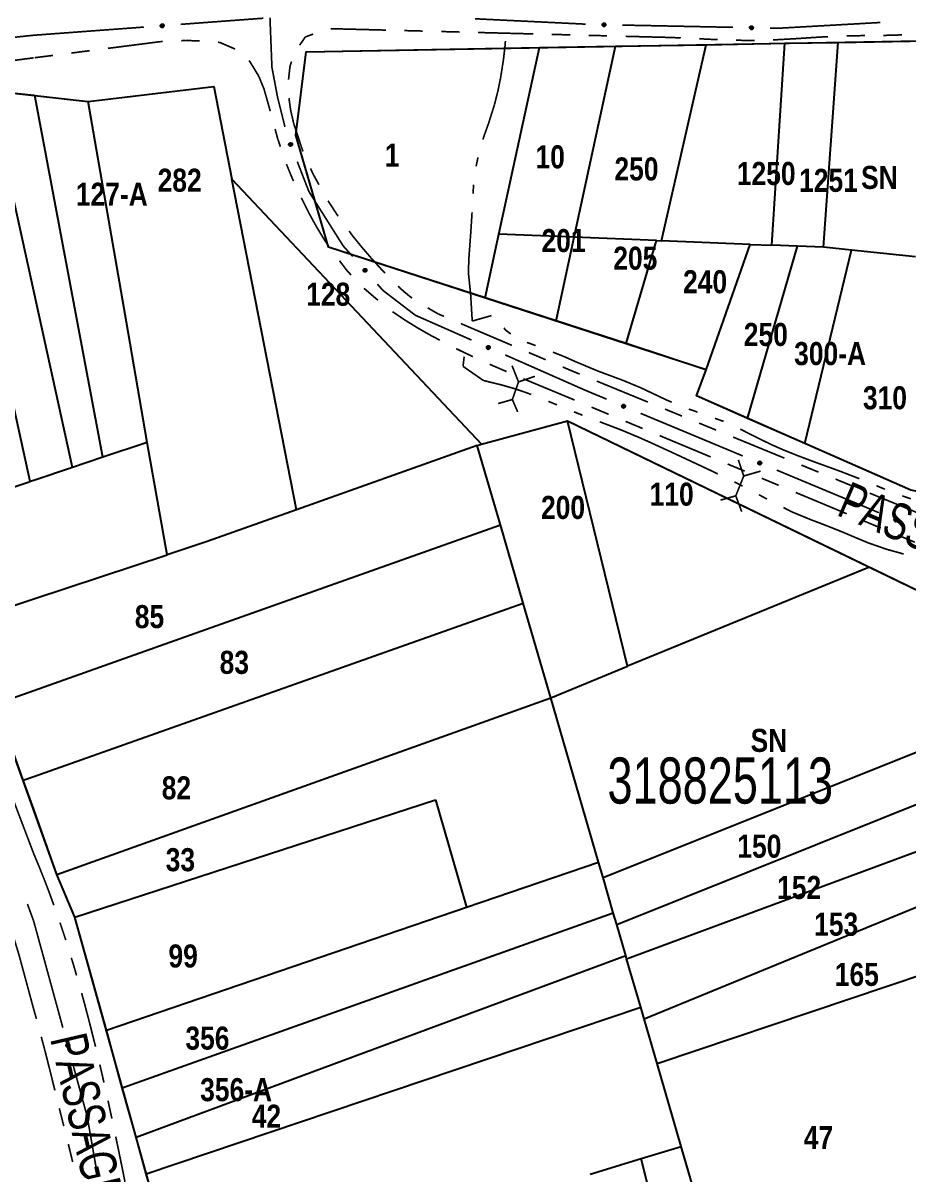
# Model space of a CAD drawing. Extents: x 203591 to 208218, y 4854879 to 4857795.
# Drawn here: x 204635.9 to 204731.9, y 4855631.2 to 4855756 of the extents above; entities that cross this region are included whole.
import ezdxf
from ezdxf.enums import TextEntityAlignment as Align

# ---------------------------------------------------------------- set-up
doc = ezdxf.new("R2010")
doc.units = 0
doc.header["$LTSCALE"] = 1.5
doc.header["$MEASUREMENT"] = 0
doc.linetypes.add('PHANTOMX2', pattern=[5, 2.5, -0.5, 0.5, -0.5, 0.5, -0.5])
doc.linetypes.add('TRACO_25', pattern=[8, 3, -1, 1, -1, 1, -1])
for name, color, linetype in [('CD-MALHA-LOTES', 40, 'CONTINUOUS'), ('CD_TXT_QUADRA', 7, 'CONTINUOUS'), ('HD-VALAS-DRENOS', 170, 'CONTINUOUS'), ('RU-QUADRAS', 210, 'CONTINUOUS'), ('SV-EIXO-RUA-N-PAV', 6, 'CONTINUOUS'), ('SV-ESTIVAS', 7, 'CONTINUOUS'), ('SV-RUA-NAO-PAV-S-GUIA-C-GUIA', 7, 'PHANTOMX2'), ('SV-TXT-RUA-N-PAV-S-GUIA-C-GUIA', 7, 'CONTINUOUS'), ('Th_NmrPorta', 7, 'CONTINUOUS')]:
    doc.layers.add(name, color=color, linetype=linetype)
doc.styles.add('ARIAL', font='ARIAL.TTF')
doc.styles.get("Standard").update_dxf_attribs({"font": 'swisscbo.ttf'})

msp = doc.modelspace()

# ---------------------------------------------------------------- linework, layer by layer
at = {"layer": 'CD-MALHA-LOTES', "linetype": 'Continuous', "flags": 128}
for points in [[(204666.65, 4855752.85), (204691.98, 4855753.29)], [(204687.58, 4855733.06), (204691.98, 4855753.29)], [(204691.98, 4855753.29), (204700.23, 4855753.44)], [(204695.75, 4855732.73), (204700.23, 4855753.44)], [(204700.23, 4855753.44), (204710.06, 4855753.61)], [(204705.22, 4855732.35), (204710.06, 4855753.61)], [(204710.06, 4855753.61), (204718.6, 4855753.76)], [(204717.17, 4855731.86), (204718.6, 4855753.76)], [(204718.6, 4855753.76), (204724.36, 4855753.86)], [(204722.79, 4855731.64), (204724.36, 4855753.86)], [(204724.36, 4855753.86), (204732.19, 4855754)], [(204665.56, 4855743.8), (204666.65, 4855752.85)], [(204632.33, 4855748.65), (204637.11, 4855748.12)], [(204637.11, 4855726.87), (204632.33, 4855748.65)], [(204643.03, 4855747.46), (204656.64, 4855749.08)], [(204656.64, 4855749.08), (204658.61, 4855739.04)], [(204636.73, 4855706.24), (204627.55, 4855748.05)], [(204637.11, 4855748.12), (204637.24, 4855748.1)], [(204644.62, 4855708.88), (204637.24, 4855748.1)], [(204637.24, 4855748.1), (204643.03, 4855747.46)], [(204649.41, 4855710.48), (204647.16, 4855723.51), (204643.03, 4855747.46)], [(204669.07, 4855731.64), (204665.56, 4855743.8)], [(204665.62, 4855703.18), (204658.61, 4855739.04)], [(204658.61, 4855739.04), (204685.7, 4855710.3)], [(204686.08, 4855726.16), (204687.58, 4855733.06)], [(204695.75, 4855732.73), (204687.58, 4855733.06)], [(204693.78, 4855723.65), (204695.75, 4855732.73)], [(204704.67, 4855732.37), (204695.75, 4855732.73)], [(204701.36, 4855721.19), (204704.67, 4855732.37)], [(204704.67, 4855732.37), (204705.22, 4855732.35)], [(204714.83, 4855731.96), (204705.22, 4855732.35)], [(204686.08, 4855726.16), (204669.07, 4855731.64)], [(204710.05, 4855718.36), (204714.83, 4855731.96)], [(204714.54, 4855713.08), (204719.95, 4855731.75)], [(204714.83, 4855731.96), (204717.17, 4855731.86)], [(204719.95, 4855731.75), (204717.17, 4855731.86)], [(204722.79, 4855731.64), (204719.95, 4855731.75)], [(204720.77, 4855710.35), (204725.82, 4855731.32)], [(204725.82, 4855731.32), (204722.79, 4855731.64)], [(204732.76, 4855730.6), (204725.82, 4855731.32)], [(204641.31, 4855707.77), (204637.11, 4855726.87)], [(204693.78, 4855723.65), (204686.08, 4855726.16)], [(204701.36, 4855721.19), (204693.78, 4855723.65)], [(204709.92, 4855718.4), (204701.36, 4855721.19)], [(204709, 4855715.52), (204710.05, 4855718.36)], [(204710.05, 4855718.36), (204709.92, 4855718.4)], [(204714.54, 4855713.08), (204709, 4855715.52)], [(204685.7, 4855710.3), (204695, 4855712.84)], [(204695, 4855712.84), (204727.76, 4855696.97)], [(204701.51, 4855686.21), (204695, 4855712.84)], [(204720.77, 4855710.35), (204714.54, 4855713.08)], [(204649.41, 4855710.48), (204644.62, 4855708.88)], [(204651.57, 4855698.29), (204649.41, 4855710.48)], [(204685.22, 4855710.14), (204665.62, 4855703.18)], [(204685.22, 4855710.14), (204685.7, 4855710.3)], [(204687.73, 4855701.53), (204685.22, 4855710.14)], [(204732.27, 4855705.31), (204720.77, 4855710.35)], [(204644.62, 4855708.88), (204641.31, 4855707.77)], [(204641.31, 4855707.77), (204637.11, 4855706.37)], [(204632.04, 4855704.68), (204636.73, 4855706.24)], [(204637.11, 4855706.37), (204636.73, 4855706.24)], [(204665.62, 4855703.18), (204655.92, 4855699.73), (204651.57, 4855698.29)], [(204637.11, 4855683.57), (204651.89, 4855688.81), (204687.73, 4855701.53)], [(204690.2, 4855693.05), (204687.73, 4855701.53)], [(204637.11, 4855693.51), (204651.57, 4855698.29)], [(204727.76, 4855696.97), (204701.51, 4855686.21)], [(204727.76, 4855696.97), (204738.62, 4855691.71)], [(204629.73, 4855691.07), (204637.11, 4855693.51)], [(204637.11, 4855674.25), (204690.2, 4855693.05)], [(204693.19, 4855682.8), (204690.2, 4855693.05)], [(204693.19, 4855682.8), (204701.51, 4855686.21)], [(204633.01, 4855682.12), (204637.11, 4855683.57)], [(204635.98, 4855673.85), (204633.01, 4855682.12)], [(204639.63, 4855663.65), (204693.19, 4855682.8)], [(204698.38, 4855664.97), (204693.19, 4855682.8)], [(204698.87, 4855663.29), (204742.61, 4855680.79)], [(204700.35, 4855658.2), (204743.47, 4855675.47)], [(204635.98, 4855673.85), (204637.11, 4855674.25)], [(204637.11, 4855670.67), (204635.98, 4855673.85)], [(204641.58, 4855658.99), (204680.69, 4855671.72)], [(204680.69, 4855671.72), (204684.04, 4855660.08)], [(204639.63, 4855663.65), (204637.11, 4855670.67)], [(204701.43, 4855654.5), (204744.3, 4855670.34)], [(204684.04, 4855660.08), (204698.38, 4855664.97)], [(204698.87, 4855663.29), (204698.38, 4855664.97)], [(204703.34, 4855647.97), (204745.15, 4855665.15)], [(204641.58, 4855658.99), (204639.63, 4855663.65)], [(204699.98, 4855659.47), (204698.87, 4855663.29)], [(204644.99, 4855646.74), (204684.04, 4855660.08)], [(204644.99, 4855646.74), (204641.58, 4855658.99)], [(204646.72, 4855640.51), (204699.98, 4855659.47)], [(204700.35, 4855658.2), (204699.98, 4855659.47)], [(204701.33, 4855654.85), (204700.35, 4855658.2)], [(204704.74, 4855643.15), (204746.45, 4855657.17)], [(204648.21, 4855635.16), (204701.33, 4855654.85)], [(204701.43, 4855654.5), (204701.33, 4855654.85)], [(204702.96, 4855649.25), (204701.43, 4855654.5)], [(204649.32, 4855631.17), (204702.96, 4855649.25)], [(204703.34, 4855647.97), (204702.96, 4855649.25)], [(204704.74, 4855643.15), (204703.34, 4855647.97)], [(204646.72, 4855640.51), (204644.99, 4855646.74)], [(204707.36, 4855634.15), (204704.74, 4855643.15)], [(204648.21, 4855635.16), (204646.72, 4855640.51)], [(204649.32, 4855631.17), (204648.21, 4855635.16)], [(204703, 4855632.83), (204707.36, 4855634.15)], [(204711.23, 4855620.87), (204707.36, 4855634.15)], [(204697.48, 4855631.15), (204703, 4855632.83)], [(204708.08, 4855612.51), (204703, 4855632.83)], [(204650.71, 4855626.2), (204649.32, 4855631.17)]]:
    msp.add_lwpolyline(points, dxfattribs=at)
at = {"layer": 'HD-VALAS-DRENOS', "const_width": 0.18, "flags": 128}
for points in [[(204688.181116, 4855753.009552), (204688.237385, 4855753.515155)], [(204688.237385, 4855753.515155), (204688.28, 4855754)], [(204687.758561, 4855750.022524), (204688.070144, 4855752.015737)], [(204688.070144, 4855752.015737), (204688.071425, 4855752.023932)], [(204688.071425, 4855752.023932), (204688.181116, 4855753.009552)], [(204687.560179, 4855749.060178), (204687.758561, 4855750.022524)], [(204687.337368, 4855748.08557), (204687.455653, 4855748.553127)], [(204687.455653, 4855748.553127), (204687.560179, 4855749.060178)], [(204686.793764, 4855746.161685), (204687.087518, 4855747.097968)], [(204687.087518, 4855747.097968), (204687.337368, 4855748.08557)], [(204686.476005, 4855745.148891), (204686.793764, 4855746.161685)], [(204686.160792, 4855744.264879), (204686.476005, 4855745.148891)], [(204685.832749, 4855743.320264), (204685.97016, 4855743.730253)], [(204685.97016, 4855743.730253), (204686.160792, 4855744.264879)], [(204685.100128, 4855740.416073), (204685.303607, 4855741.395153)], [(204684.801925, 4855738.04997), (204684.832507, 4855738.438027)], [(204684.772477, 4855737.43994), (204684.801925, 4855738.04997)], [(204684.5247, 4855733.298066), (204684.662756, 4855735.443015)], [(204684.462664, 4855732.449718), (204684.5247, 4855733.298066)], [(204684.310728, 4855730.371991), (204684.462664, 4855732.449718)], [(204684.265078, 4855728.843405), (204684.283363, 4855729.455674)], [(204684.283363, 4855729.455674), (204684.310728, 4855730.371991)], [(204684.305589, 4855728.458071), (204684.265078, 4855728.843405)], [(204684.501726, 4855726.592479), (204684.305589, 4855728.458071)], [(204684.509207, 4855726.468579), (204684.501726, 4855726.592479)], [(204684.68, 4855723.64), (204684.509207, 4855726.468579)], [(204684.839919, 4855723.685513), (204684.68, 4855723.64)], [(204686.763532, 4855724.232974), (204684.839919, 4855723.685513)], [(204688.309825, 4855722.659739), (204688.111854, 4855722.894063)], [(204688.863066, 4855722.241998), (204688.309825, 4855722.659739)], [(204691.555157, 4855720.982196), (204690.615533, 4855721.324405)], [(204683.68, 4855718.73), (204683.789109, 4855719.619661)], [(204683.789109, 4855719.619661), (204683.81, 4855719.79)], [(204694.59211, 4855719.813755), (204693.424378, 4855720.271247)], [(204695.273657, 4855719.510798), (204694.59211, 4855719.813755)], [(204695.971916, 4855719.200413), (204695.273657, 4855719.510798)], [(204683.76518, 4855718.670903), (204683.68, 4855718.73)], [(204685.891498, 4855717.19567), (204683.76518, 4855718.670903)], [(204696.189482, 4855719.109326), (204695.971916, 4855719.200413)], [(204698.263032, 4855718.241204), (204696.189482, 4855719.109326)], [(204698.96758, 4855717.978141), (204698.263032, 4855718.241204)], [(204686.291799, 4855717.098021), (204685.891498, 4855717.19567)], [(204687.816837, 4855716.726006), (204686.291799, 4855717.098021)], [(204701.073406, 4855717.19187), (204698.96758, 4855717.978141)], [(204701.767798, 4855716.90276), (204701.073406, 4855717.19187)], [(204688.230576, 4855716.607981), (204687.816837, 4855716.726006)], [(204689.260183, 4855716.314272), (204688.230576, 4855716.607981)], [(204690.139747, 4855716.01427), (204689.260183, 4855716.314272)], [(204690.68, 4855715.83), (204690.139747, 4855716.01427)], [(204691.079213, 4855715.672425), (204690.68, 4855715.83)], [(204703.004118, 4855716.388016), (204701.767798, 4855716.90276)], [(204703.601465, 4855716.10546), (204703.004118, 4855716.388016)], [(204704.360222, 4855715.746554), (204703.601465, 4855716.10546)], [(204704.505195, 4855715.677359), (204704.360222, 4855715.746554)], [(204705.715283, 4855715.099789), (204704.505195, 4855715.677359)], [(204693.861701, 4855714.551296), (204692.939116, 4855714.93709)], [(204706.322748, 4855714.843948), (204705.715283, 4855715.099789)], [(204696.64318, 4855713.427398), (204695.715224, 4855713.800088)], [(204709.095165, 4855713.777756), (204708.177795, 4855714.098444)], [(204709.121719, 4855713.768283), (204709.095165, 4855713.777756)], [(204700.92, 4855711.8), (204698.513701, 4855712.719537)], [(204711.92, 4855712.77), (204711.005438, 4855713.096269)], [(204711.946301, 4855712.757825), (204711.92, 4855712.77)], [(204701.310798, 4855711.635544), (204700.92, 4855711.8)], [(204702.855386, 4855710.985549), (204701.310798, 4855711.635544)], [(204703.151499, 4855710.85351), (204702.855386, 4855710.985549)], [(204704.225646, 4855710.374539), (204703.151499, 4855710.85351)], [(204713.898903, 4855711.853938), (204713.761269, 4855711.917651)], [(204714.654532, 4855711.468327), (204713.898903, 4855711.853938)], [(204715.236564, 4855711.171306), (204714.654532, 4855711.468327)], [(204715.547645, 4855711.018554), (204715.236564, 4855711.171306)], [(204717.129599, 4855710.241757), (204715.547645, 4855711.018554)], [(204704.974502, 4855710.030984), (204704.225646, 4855710.374539)], [(204706.08222, 4855709.522792), (204704.974502, 4855710.030984)], [(204706.790952, 4855709.19403), (204706.08222, 4855709.522792)], [(204717.34725, 4855710.146416), (204717.129599, 4855710.241757)], [(204718.503778, 4855709.639803), (204717.34725, 4855710.146416)], [(204719.187892, 4855709.36464), (204718.503778, 4855709.639803)], [(204707.443067, 4855708.891531), (204706.790952, 4855709.19403)], [(204707.697701, 4855708.772362), (204707.443067, 4855708.891531)], [(204710.16, 4855707.62), (204707.697701, 4855708.772362)], [(204719.895876, 4855709.079877), (204719.187892, 4855709.36464)], [(204720.117747, 4855708.99686), (204719.895876, 4855709.079877)], [(204721.848973, 4855708.34909), (204720.117747, 4855708.99686)], [(204721.991425, 4855708.297355), (204721.848973, 4855708.34909)], [(204724.668991, 4855707.324933), (204721.991425, 4855708.297355)], [(204710.414161, 4855707.499248), (204710.16, 4855707.62)], [(204711.317403, 4855707.070116), (204710.414161, 4855707.499248)], [(204724.810111, 4855707.270312), (204724.668991, 4855707.324933)], [(204726.628022, 4855706.566674), (204724.810111, 4855707.270312)], [(204713.606788, 4855705.958973), (204713.118012, 4855706.19971)], [(204714.010287, 4855705.748366), (204713.606788, 4855705.958973)], [(204726.674863, 4855706.547364), (204726.628022, 4855706.566674)], [(204729.402401, 4855705.423678), (204728.523994, 4855705.785318)], [(204716.6566, 4855704.335506), (204715.779268, 4855704.81539)], [(204729.449177, 4855705.40584), (204729.402401, 4855705.423678)], [(204731.364983, 4855704.675221), (204731.317897, 4855704.693178)], [(204732.263243, 4855704.367195), (204731.364983, 4855704.675221)], [(204719.38, 4855702.94), (204718.436237, 4855703.422928)], [(204720.248775, 4855702.581451), (204719.38, 4855702.94)], [(204721.455016, 4855702.083626), (204720.248775, 4855702.581451)], [(204722.105301, 4855701.838168), (204721.455016, 4855702.083626)], [(204722.859591, 4855701.553451), (204722.105301, 4855701.838168)], [(204723.039747, 4855701.482119), (204722.859591, 4855701.553451)], [(204724.89538, 4855700.747385), (204723.039747, 4855701.482119)], [(204724.899244, 4855700.745733), (204724.89538, 4855700.747385)], [(204726.276405, 4855700.156859), (204724.899244, 4855700.745733)], [(204726.740289, 4855699.964411), (204726.276405, 4855700.156859)], [(204727.66201, 4855699.582021), (204726.740289, 4855699.964411)], [(204727.663999, 4855699.581328), (204727.66201, 4855699.582021)], [(204729.619567, 4855698.898984), (204727.663999, 4855699.581328)], [(204730.514816, 4855698.651575), (204729.619567, 4855698.898984)], [(204731.068003, 4855698.498697), (204730.514816, 4855698.651575)], [(204731.476225, 4855698.376643), (204731.068003, 4855698.498697)]]:
    msp.add_lwpolyline(points, dxfattribs=at)
at = {"layer": 'RU-QUADRAS', "color": 6, "linetype": 'Continuous'}
for points in [[(205003.53, 4855702.96), (204927.62, 4855701.12), (204927.89, 4855699.12), (204871.88, 4855695.7), (204872.17, 4855692.29), (204794.88, 4855689.44), (204782.43, 4855690.3), (204783.2, 4855695.12), (204732.27, 4855705.31), (204709, 4855715.52), (204710.05, 4855718.36), (204669.07, 4855731.64), (204665.56, 4855743.8), (204666.65, 4855752.85), (204739.24, 4855754.13), (204797.38, 4855772.49), (204815.41, 4855773.93), (204815.6, 4855775.48), (204854.95, 4855775.33), (204855.09, 4855779.03), (204873.02, 4855780.6), (204872.91, 4855781.96), (205036.91, 4855798.77)], [(204783.67, 4855592.64), (204658.31, 4855566.77), (204654.43, 4855595), (204708.69, 4855609.71), (204709.36, 4855612.64), (204653.41, 4855598.39), (204650.71, 4855626.2), (204641.58, 4855658.99), (204639.63, 4855663.65), (204629.73, 4855691.07), (204626.11, 4855702.7), (204619.88, 4855716.78), (204614.55, 4855726.08), (204609.49, 4855745.78), (204632.33, 4855748.65), (204643.03, 4855747.46), (204656.64, 4855749.08), (204658.61, 4855739.04), (204685.7, 4855710.3), (204695, 4855712.84), (204738.62, 4855691.71)]]:
    msp.add_lwpolyline(points, dxfattribs=at)
at = {"layer": 'SV-EIXO-RUA-N-PAV', "flags": 128}
for points in [[(204650.900329, 4855755.76337), (204650.931735, 4855755.800863), (204650.966394, 4855755.826663), (204651.001495, 4855755.839862), (204651.035553, 4855755.843438), (204651.070809, 4855755.843172), (204651.106296, 4855755.835061), (204651.143687, 4855755.817335), (204651.181518, 4855755.786094), (204651.205615, 4855755.748853), (204651.220397, 4855755.715132), (204651.22617, 4855755.679832), (204651.225338, 4855755.645587), (204651.215694, 4855755.609005), (204651.19736, 4855755.571288), (204651.165025, 4855755.534007), (204651.130873, 4855755.508946), (204651.096587, 4855755.497071), (204651.061062, 4855755.491491), (204651.025072, 4855755.492194), (204650.990284, 4855755.500357), (204650.952341, 4855755.518884), (204650.915968, 4855755.551286), (204650.890584, 4855755.585063), (204650.87823, 4855755.619174), (204650.873525, 4855755.654272), (204650.873362, 4855755.689637), (204650.88003, 4855755.725648), (204650.900329, 4855755.76337)], [(204698.834142, 4855755.886666), (204698.868937, 4855755.921036), (204698.90587, 4855755.943461), (204698.942058, 4855755.953298), (204698.976302, 4855755.953653), (204699.011376, 4855755.95007), (204699.045942, 4855755.938656), (204699.081499, 4855755.91749), (204699.116223, 4855755.882828), (204699.136708, 4855755.843484), (204699.148251, 4855755.808522), (204699.150677, 4855755.772836), (204699.146625, 4855755.738821), (204699.133581, 4855755.703308), (204699.11178, 4855755.667484), (204699.07608, 4855755.633411), (204699.039722, 4855755.611675), (204699.00447, 4855755.603079), (204698.968578, 4855755.600867), (204698.932813, 4855755.604954), (204698.898948, 4855755.616354), (204698.862917, 4855755.63837), (204698.829755, 4855755.674051), (204698.807661, 4855755.710067), (204698.798573, 4855755.745189), (204698.797191, 4855755.780574), (204698.800357, 4855755.815797), (204698.810384, 4855755.851021), (204698.834142, 4855755.886666)], [(204714.830844, 4855755.561815), (204714.865639, 4855755.596186), (204714.902572, 4855755.618611), (204714.938759, 4855755.628448), (204714.973004, 4855755.628803), (204715.008078, 4855755.62522), (204715.042644, 4855755.613806), (204715.078201, 4855755.59264), (204715.112925, 4855755.557978), (204715.13341, 4855755.518633), (204715.144953, 4855755.483672), (204715.147378, 4855755.447985), (204715.143327, 4855755.413971), (204715.130283, 4855755.378458), (204715.108481, 4855755.342633), (204715.072782, 4855755.308561), (204715.036424, 4855755.286825), (204715.001172, 4855755.278229), (204714.965279, 4855755.276017), (204714.929515, 4855755.280104), (204714.89565, 4855755.291504), (204714.859619, 4855755.31352), (204714.826457, 4855755.349201), (204714.804363, 4855755.385217), (204714.795275, 4855755.420338), (204714.793893, 4855755.455724), (204714.797059, 4855755.490947), (204714.807086, 4855755.52617), (204714.830844, 4855755.561815)], [(204665.024953, 4855742.962922), (204665.07001, 4855742.943896), (204665.104843, 4855742.918332), (204665.127759, 4855742.888647), (204665.141169, 4855742.857136), (204665.151257, 4855742.823353), (204665.153914, 4855742.787049), (204665.147937, 4855742.746102), (204665.129169, 4855742.700771), (204665.100635, 4855742.666809), (204665.072735, 4855742.642785), (204665.040682, 4855742.62691), (204665.007699, 4855742.61766), (204664.969897, 4855742.616147), (204664.928461, 4855742.622609), (204664.883335, 4855742.642584), (204664.849357, 4855742.667881), (204664.827946, 4855742.697175), (204664.81219, 4855742.7295), (204664.802304, 4855742.764113), (204664.799902, 4855742.799765), (204664.806484, 4855742.841474), (204664.826789, 4855742.885752), (204664.851633, 4855742.919928), (204664.880619, 4855742.941745), (204664.912792, 4855742.956541), (204664.946553, 4855742.967071), (204664.982936, 4855742.971261), (204665.024953, 4855742.962922)], [(204673.03532, 4855729.322363), (204673.084187, 4855729.32034), (204673.125771, 4855729.308608), (204673.157639, 4855729.28884), (204673.181244, 4855729.264029), (204673.202535, 4855729.235926), (204673.217749, 4855729.202857), (204673.226505, 4855729.162414), (204673.224819, 4855729.11338), (204673.210001, 4855729.07157), (204673.192293, 4855729.039291), (204673.167838, 4855729.013187), (204673.140192, 4855728.992962), (204673.105318, 4855728.978294), (204673.064246, 4855728.969821), (204673.014982, 4855728.972709), (204672.974292, 4855728.98449), (204672.943971, 4855729.00442), (204672.917883, 4855729.029171), (204672.896491, 4855729.058122), (204672.881743, 4855729.090669), (204672.873287, 4855729.132038), (204672.876782, 4855729.180625), (204672.888069, 4855729.221341), (204672.907568, 4855729.251935), (204672.932513, 4855729.277069), (204672.96044, 4855729.298766), (204672.993045, 4855729.315444), (204673.03532, 4855729.322363)], [(204686.337671, 4855720.936809), (204686.383017, 4855720.955134), (204686.425736, 4855720.961612), (204686.462921, 4855720.956759), (204686.494663, 4855720.943902), (204686.525654, 4855720.927092), (204686.553161, 4855720.903251), (204686.577829, 4855720.870026), (204686.596531, 4855720.824668), (204686.60029, 4855720.78047), (204686.597483, 4855720.743759), (204686.585983, 4855720.709889), (204686.569148, 4855720.680056), (204686.543438, 4855720.652303), (204686.509524, 4855720.627633), (204686.463459, 4855720.609931), (204686.421535, 4855720.603868), (204686.385691, 4855720.609506), (204686.351713, 4855720.621283), (204686.320279, 4855720.638824), (204686.293413, 4855720.662384), (204686.268636, 4855720.696574), (204686.251766, 4855720.742272), (204686.245242, 4855720.784017), (204686.250375, 4855720.819931), (204686.262723, 4855720.853121), (204686.279206, 4855720.88441), (204686.302021, 4855720.913058), (204686.337671, 4855720.936809)], [(204701.009391, 4855714.561325), (204701.05435, 4855714.58058), (204701.096927, 4855714.587934), (204701.134204, 4855714.583847), (204701.166203, 4855714.571647), (204701.197534, 4855714.555477), (204701.225525, 4855714.532206), (204701.250871, 4855714.499497), (204701.270502, 4855714.454532), (204701.27517, 4855714.410421), (204701.273118, 4855714.37366), (204701.262317, 4855714.339561), (204701.2461, 4855714.309388), (204701.220965, 4855714.281112), (204701.187566, 4855714.25575), (204701.141875, 4855714.237104), (204701.100084, 4855714.23018), (204701.064132, 4855714.23508), (204701.02992, 4855714.246156), (204700.998131, 4855714.263046), (204700.970786, 4855714.286048), (204700.945311, 4855714.319722), (204700.927505, 4855714.365063), (204700.920124, 4855714.406665), (204700.924517, 4855714.442677), (204700.93618, 4855714.476114), (204700.952015, 4855714.507735), (204700.974236, 4855714.536847), (204701.009391, 4855714.561325)], [(204715.777728, 4855708.405337), (204715.822687, 4855708.424591), (204715.865265, 4855708.431945), (204715.902542, 4855708.427858), (204715.934541, 4855708.415658), (204715.965871, 4855708.399489), (204715.993863, 4855708.376218), (204716.019209, 4855708.343508), (204716.03884, 4855708.298543), (204716.043507, 4855708.254432), (204716.041456, 4855708.217671), (204716.030655, 4855708.183572), (204716.014437, 4855708.153399), (204715.989303, 4855708.125123), (204715.955904, 4855708.099761), (204715.910213, 4855708.081115), (204715.868422, 4855708.074191), (204715.83247, 4855708.079091), (204715.798257, 4855708.090167), (204715.766469, 4855708.107057), (204715.739124, 4855708.130059), (204715.713649, 4855708.163733), (204715.695843, 4855708.209074), (204715.688461, 4855708.250676), (204715.692855, 4855708.286688), (204715.704518, 4855708.320125), (204715.720353, 4855708.351746), (204715.742574, 4855708.380858), (204715.777728, 4855708.405337)], [(204730.546066, 4855702.249348), (204730.591025, 4855702.268602), (204730.633602, 4855702.275957), (204730.67088, 4855702.27187), (204730.702879, 4855702.259669), (204730.734209, 4855702.2435), (204730.762201, 4855702.220229), (204730.787547, 4855702.187519), (204730.807178, 4855702.142554), (204730.811845, 4855702.098443), (204730.809794, 4855702.061683), (204730.798993, 4855702.027583), (204730.782775, 4855701.99741), (204730.757641, 4855701.969134), (204730.724242, 4855701.943772), (204730.678551, 4855701.925126), (204730.63676, 4855701.918202), (204730.600807, 4855701.923102), (204730.566595, 4855701.934178), (204730.534807, 4855701.951069), (204730.507462, 4855701.97407), (204730.481987, 4855702.007744), (204730.464181, 4855702.053085), (204730.456799, 4855702.094688), (204730.461193, 4855702.130699), (204730.472855, 4855702.164136), (204730.488691, 4855702.195758), (204730.510912, 4855702.224869), (204730.546066, 4855702.249348)], [(204640.868537, 4855645.265539), (204640.91137, 4855645.241931), (204640.943355, 4855645.212882), (204640.963059, 4855645.180975), (204640.973119, 4855645.14824), (204640.979639, 4855645.113591), (204640.978505, 4855645.077208), (204640.968302, 4855645.037105), (204640.944921, 4855644.993971), (204640.91301, 4855644.963161), (204640.882762, 4855644.94217), (204640.849232, 4855644.929714), (204640.815466, 4855644.923944), (204640.777712, 4855644.926372), (204640.737173, 4855644.937109), (204640.694369, 4855644.961669), (204640.663207, 4855644.990363), (204640.644958, 4855645.021725), (204640.63265, 4855645.055513), (204640.626418, 4855645.090967), (204640.627736, 4855645.126675), (204640.63862, 4855645.167473), (204640.663421, 4855645.209399), (204640.691685, 4855645.240806), (204640.722782, 4855645.25949), (204640.75632, 4855645.270859), (204640.790993, 4855645.277821), (204640.827614, 4855645.278204), (204640.868537, 4855645.265539)]]:
    msp.add_lwpolyline(points, close=True, dxfattribs=at)
for points in [[(204650.873362, 4855755.689637), (204651.205615, 4855755.748853)], [(204650.873525, 4855755.654272), (204651.220397, 4855755.715132)], [(204650.877139, 4855755.673327), (204651.207913, 4855755.733403)], [(204650.88003, 4855755.725648), (204651.181518, 4855755.786094)], [(204650.881423, 4855755.707851), (204651.188963, 4855755.767574)], [(204650.891151, 4855755.742778), (204651.159227, 4855755.799578)], [(204650.900329, 4855755.76337), (204651.143687, 4855755.817335)], [(204650.918266, 4855755.783097), (204651.117647, 4855755.825232)], [(204650.931735, 4855755.800863), (204651.106296, 4855755.835061)], [(204650.951429, 4855755.815656), (204651.079797, 4855755.837479)], [(204650.966394, 4855755.826663), (204651.070809, 4855755.843172)], [(204698.797191, 4855755.780574), (204699.148251, 4855755.808522)], [(204698.798573, 4855755.745189), (204699.150677, 4855755.772836)], [(204698.800357, 4855755.815797), (204699.136708, 4855755.843484)], [(204698.80047, 4855755.762397), (204699.147652, 4855755.788102)], [(204698.802583, 4855755.799204), (204699.137542, 4855755.827887)], [(204698.806571, 4855755.726788), (204699.145623, 4855755.755388)], [(204698.807661, 4855755.710067), (204699.146625, 4855755.738821)], [(204698.810096, 4855755.833171), (204699.121891, 4855755.863689)], [(204698.810384, 4855755.851021), (204699.116223, 4855755.882828)], [(204698.820858, 4855755.691013), (204699.135353, 4855755.720112)], [(204698.823067, 4855755.867028), (204699.095299, 4855755.89835)], [(204698.829755, 4855755.674051), (204699.133581, 4855755.703308)], [(204698.834142, 4855755.886666), (204699.081499, 4855755.91749)], [(204698.853856, 4855755.904617), (204699.056318, 4855755.927802)], [(204698.868937, 4855755.921036), (204699.045942, 4855755.938656)], [(204698.889936, 4855755.93391), (204699.019788, 4855755.943557)], [(204698.90587, 4855755.943461), (204699.011376, 4855755.95007)], [(204650.87823, 4855755.619174), (204651.22617, 4855755.679832)], [(204650.8785, 4855755.636484), (204651.221723, 4855755.694747)], [(204650.887925, 4855755.601608), (204651.222781, 4855755.661987)], [(204650.890584, 4855755.585063), (204651.225338, 4855755.645587)], [(204650.905515, 4855755.567336), (204651.215876, 4855755.625901)], [(204650.915968, 4855755.551286), (204651.215694, 4855755.609005)], [(204650.937871, 4855755.536894), (204651.203528, 4855755.589411)], [(204650.952341, 4855755.518884), (204651.19736, 4855755.571288)], [(204650.976629, 4855755.5124), (204651.17349, 4855755.551611)], [(204650.990284, 4855755.500357), (204651.165025, 4855755.534007)], [(204651.011959, 4855755.49723), (204651.141587, 4855755.520515)], [(204651.025072, 4855755.492194), (204651.130873, 4855755.508946)], [(204698.850206, 4855755.657662), (204699.119626, 4855755.684946)], [(204698.862917, 4855755.63837), (204699.11178, 4855755.667484)], [(204698.886486, 4855755.629629), (204699.086164, 4855755.650141)], [(204698.898948, 4855755.616354), (204699.07608, 4855755.633411)], [(204698.920232, 4855755.611202), (204699.051476, 4855755.622184)], [(204698.932813, 4855755.604954), (204699.039722, 4855755.611675)], [(204714.793893, 4855755.455724), (204715.144953, 4855755.483672)], [(204714.795275, 4855755.420338), (204715.147378, 4855755.447985)], [(204714.797059, 4855755.490947), (204715.13341, 4855755.518633)], [(204714.797172, 4855755.437547), (204715.144354, 4855755.463252)], [(204714.799285, 4855755.474354), (204715.134244, 4855755.503037)], [(204714.803273, 4855755.401938), (204715.142325, 4855755.430538)], [(204714.804363, 4855755.385217), (204715.143327, 4855755.413971)], [(204714.806798, 4855755.508321), (204715.118593, 4855755.538839)], [(204714.807086, 4855755.52617), (204715.112925, 4855755.557978)], [(204714.81756, 4855755.366163), (204715.132055, 4855755.395261)], [(204714.819769, 4855755.542178), (204715.092001, 4855755.573499)], [(204714.826457, 4855755.349201), (204715.130283, 4855755.378458)], [(204714.830844, 4855755.561815), (204715.078201, 4855755.59264)], [(204714.846908, 4855755.332812), (204715.116328, 4855755.360096)], [(204714.850558, 4855755.579767), (204715.05302, 4855755.602952)], [(204714.859619, 4855755.31352), (204715.108481, 4855755.342633)], [(204714.865639, 4855755.596186), (204715.042644, 4855755.613806)], [(204714.883188, 4855755.304779), (204715.082866, 4855755.325291)], [(204714.886638, 4855755.60906), (204715.01649, 4855755.618706)], [(204714.89565, 4855755.291504), (204715.072782, 4855755.308561)], [(204714.902572, 4855755.618611), (204715.008078, 4855755.62522)], [(204714.916934, 4855755.286351), (204715.048178, 4855755.297334)], [(204714.929515, 4855755.280104), (204715.036424, 4855755.286825)], [(204664.799902, 4855742.799765), (204664.883335, 4855742.642584)], [(204664.802304, 4855742.764113), (204664.849357, 4855742.667881)], [(204664.803272, 4855742.778127), (204664.86356, 4855742.661033)], [(204664.806484, 4855742.841474), (204664.928461, 4855742.622609)], [(204664.80741, 4855742.816353), (204664.902648, 4855742.639656)], [(204664.819456, 4855742.860591), (204664.947597, 4855742.622029)], [(204664.826789, 4855742.885752), (204664.969897, 4855742.616147)], [(204664.839066, 4855742.900454), (204664.986103, 4855742.620929)], [(204664.851633, 4855742.919928), (204665.007699, 4855742.61766)], [(204664.86667, 4855742.927324), (204665.022627, 4855742.624915)], [(204664.880619, 4855742.941745), (204665.040682, 4855742.62691)], [(204664.897247, 4855742.946566), (204665.053635, 4855742.635537)], [(204664.912792, 4855742.956541), (204665.072735, 4855742.642785)], [(204664.932069, 4855742.958675), (204665.08654, 4855742.660079)], [(204664.946553, 4855742.967071), (204665.100635, 4855742.666809)], [(204664.96633, 4855742.964707), (204665.113648, 4855742.688221)], [(204664.982936, 4855742.971261), (204665.129169, 4855742.700771)], [(204665.002574, 4855742.965655), (204665.13552, 4855742.726037)], [(204665.024953, 4855742.962922), (204665.147937, 4855742.746102)], [(204665.049075, 4855742.951561), (204665.147847, 4855742.773313)], [(204665.07001, 4855742.943896), (204665.153914, 4855742.787049)], [(204665.089929, 4855742.929409), (204665.148451, 4855742.813091)], [(204665.104843, 4855742.918332), (204665.151257, 4855742.823353)], [(204672.873287, 4855729.132038), (204673.064246, 4855728.969821)], [(204672.876782, 4855729.180625), (204673.105318, 4855728.978294)], [(204672.878735, 4855729.15449), (204673.082371, 4855728.975985)], [(204672.881743, 4855729.090669), (204673.014982, 4855728.972709)], [(204672.88296, 4855729.108836), (204673.034095, 4855728.976737)], [(204672.883126, 4855729.198698), (204673.11882, 4855728.988453)], [(204672.888069, 4855729.221341), (204673.140192, 4855728.992962)], [(204672.892484, 4855729.071585), (204672.989994, 4855728.983055)], [(204672.896491, 4855729.058122), (204672.974292, 4855728.98449)], [(204672.899559, 4855729.233539), (204673.151629, 4855729.004989)], [(204672.907568, 4855729.251935), (204673.167838, 4855729.013187)], [(204672.921451, 4855729.262278), (204673.176946, 4855729.025807)], [(204672.932513, 4855729.277069), (204673.192293, 4855729.039291)], [(204672.949818, 4855729.285826), (204673.199159, 4855729.060327)], [(204672.96044, 4855729.298766), (204673.210001, 4855729.07157)], [(204672.979791, 4855729.303486), (204673.214682, 4855729.096185)], [(204672.993045, 4855729.315444), (204673.224819, 4855729.11338)], [(204673.013403, 4855729.317078), (204673.22191, 4855729.139269)], [(204673.03532, 4855729.322363), (204673.226505, 4855729.162414)], [(204673.061893, 4855729.320179), (204673.216882, 4855729.187866)], [(204673.084187, 4855729.32034), (204673.217749, 4855729.202857)], [(204673.107921, 4855729.313754), (204673.203504, 4855729.225332)], [(204673.125771, 4855729.308608), (204673.202535, 4855729.235926)], [(204686.245242, 4855720.784017), (204686.569148, 4855720.680056)], [(204686.250086, 4855720.761352), (204686.551542, 4855720.667129)], [(204686.250375, 4855720.819931), (204686.585983, 4855720.709889)], [(204686.250674, 4855720.79987), (204686.574602, 4855720.695732)], [(204686.258752, 4855720.835083), (204686.589069, 4855720.725143)], [(204686.262723, 4855720.853121), (204686.597483, 4855720.743759)], [(204686.274872, 4855720.868239), (204686.595055, 4855720.765754)], [(204686.279206, 4855720.88441), (204686.60029, 4855720.78047)], [(204686.294884, 4855720.896696), (204686.594395, 4855720.804822)], [(204686.302021, 4855720.913058), (204686.596531, 4855720.824668)], [(204686.319889, 4855720.922949), (204686.583196, 4855720.847048)], [(204686.337671, 4855720.936809), (204686.577829, 4855720.870026)], [(204686.362777, 4855720.945787), (204686.558559, 4855720.889238)], [(204686.383017, 4855720.955134), (204686.553161, 4855720.903251)], [(204686.407353, 4855720.958932), (204686.53091, 4855720.917842)], [(204686.425736, 4855720.961612), (204686.525654, 4855720.927092)], [(204686.251766, 4855720.742272), (204686.543438, 4855720.652303)], [(204686.264332, 4855720.719273), (204686.523489, 4855720.640729)], [(204686.268636, 4855720.696574), (204686.509524, 4855720.627633)], [(204686.287023, 4855720.679433), (204686.479207, 4855720.621489)], [(204686.293413, 4855720.662384), (204686.463459, 4855720.609931)], [(204686.311073, 4855720.649434), (204686.436429, 4855720.609042)], [(204686.320279, 4855720.638824), (204686.421535, 4855720.603868)], [(204700.967437, 4855714.520341), (204701.268774, 4855714.434647)], [(204700.974236, 4855714.536847), (204701.270502, 4855714.454532)], [(204700.991898, 4855714.547103), (204701.25671, 4855714.476634)], [(204701.009391, 4855714.561325), (204701.250871, 4855714.499497)], [(204701.034306, 4855714.570818), (204701.23121, 4855714.518308)], [(204701.05435, 4855714.58058), (204701.225525, 4855714.532206)], [(204701.078603, 4855714.584877), (204701.202979, 4855714.546337)], [(204701.096927, 4855714.587934), (204701.197534, 4855714.555477)], [(204700.920124, 4855714.406665), (204701.2461, 4855714.309388)], [(204700.924517, 4855714.442677), (204701.262317, 4855714.339561)], [(204700.925228, 4855714.422626), (204701.25123, 4855714.325173)], [(204700.925432, 4855714.384104), (204701.228763, 4855714.296101)], [(204700.927505, 4855714.365063), (204701.220965, 4855714.281112)], [(204700.932581, 4855714.457998), (204701.265089, 4855714.354875)], [(204700.93618, 4855714.476114), (204701.273118, 4855714.37366)], [(204700.940541, 4855714.342327), (204701.201259, 4855714.26913)], [(204700.945311, 4855714.319722), (204701.187566, 4855714.25575)], [(204700.948015, 4855714.491479), (204701.270238, 4855714.3956)], [(204700.952015, 4855714.507735), (204701.27517, 4855714.410421)], [(204700.964047, 4855714.302962), (204701.157381, 4855714.248983)], [(204700.970786, 4855714.286048), (204701.141875, 4855714.237104)], [(204700.988709, 4855714.273464), (204701.114869, 4855714.235659)], [(204700.998131, 4855714.263046), (204701.100084, 4855714.23018)], [(204715.692855, 4855708.286688), (204716.030655, 4855708.183572)], [(204715.700918, 4855708.302009), (204716.033427, 4855708.198887)], [(204715.704518, 4855708.320125), (204716.041456, 4855708.217671)], [(204715.716353, 4855708.33549), (204716.038576, 4855708.239611)], [(204715.720353, 4855708.351746), (204716.043507, 4855708.254432)], [(204715.735775, 4855708.364352), (204716.037112, 4855708.278658)], [(204715.742574, 4855708.380858), (204716.03884, 4855708.298543)], [(204715.760235, 4855708.391114), (204716.025048, 4855708.320645)], [(204715.777728, 4855708.405337), (204716.019209, 4855708.343508)], [(204715.802644, 4855708.414829), (204715.999548, 4855708.362319)], [(204715.822687, 4855708.424591), (204715.993863, 4855708.376218)], [(204715.846941, 4855708.428888), (204715.971316, 4855708.390349)], [(204715.865265, 4855708.431945), (204715.965871, 4855708.399489)], [(204715.688461, 4855708.250676), (204716.014437, 4855708.153399)], [(204715.693566, 4855708.266637), (204716.019567, 4855708.169184)], [(204715.69377, 4855708.228116), (204715.997101, 4855708.140112)], [(204715.695843, 4855708.209074), (204715.989303, 4855708.125123)], [(204715.708879, 4855708.186338), (204715.969597, 4855708.113141)], [(204715.713649, 4855708.163733), (204715.955904, 4855708.099761)], [(204715.732385, 4855708.146973), (204715.925719, 4855708.092994)], [(204715.739124, 4855708.130059), (204715.910213, 4855708.081115)], [(204715.757047, 4855708.117475), (204715.883207, 4855708.07967)], [(204715.766469, 4855708.107057), (204715.868422, 4855708.074191)], [(204730.456799, 4855702.094688), (204730.782775, 4855701.99741)], [(204730.461193, 4855702.130699), (204730.798993, 4855702.027583)], [(204730.461904, 4855702.110648), (204730.787905, 4855702.013195)], [(204730.462108, 4855702.072127), (204730.765439, 4855701.984123)], [(204730.464181, 4855702.053085), (204730.757641, 4855701.969134)], [(204730.469256, 4855702.14602), (204730.801765, 4855702.042898)], [(204730.472855, 4855702.164136), (204730.809794, 4855702.061683)], [(204730.484691, 4855702.179501), (204730.806914, 4855702.083623)], [(204730.488691, 4855702.195758), (204730.811845, 4855702.098443)], [(204730.504113, 4855702.208363), (204730.80545, 4855702.122669)], [(204730.510912, 4855702.224869), (204730.807178, 4855702.142554)], [(204730.528573, 4855702.235125), (204730.793385, 4855702.164656)], [(204730.546066, 4855702.249348), (204730.787547, 4855702.187519)], [(204730.570982, 4855702.258841), (204730.767885, 4855702.20633)], [(204730.591025, 4855702.268602), (204730.762201, 4855702.220229)], [(204730.615278, 4855702.272899), (204730.739654, 4855702.23436)], [(204730.633602, 4855702.275957), (204730.734209, 4855702.2435)], [(204730.477217, 4855702.030349), (204730.737935, 4855701.957152)], [(204730.481987, 4855702.007744), (204730.724242, 4855701.943772)], [(204730.500723, 4855701.990985), (204730.694057, 4855701.937005)], [(204730.507462, 4855701.97407), (204730.678551, 4855701.925126)], [(204730.525385, 4855701.961486), (204730.651545, 4855701.923681)], [(204730.534807, 4855701.951069), (204730.63676, 4855701.918202)], [(204640.626418, 4855645.090967), (204640.663207, 4855644.990363)], [(204640.627736, 4855645.126675), (204640.694369, 4855644.961669)], [(204640.628837, 4855645.104803), (204640.67662, 4855644.982074)], [(204640.636929, 4855645.142392), (204640.713273, 4855644.956748)], [(204640.63862, 4855645.167473), (204640.737173, 4855644.937109)], [(204640.653511, 4855645.185137), (204640.756144, 4855644.934541)], [(204640.663421, 4855645.209399), (204640.777712, 4855644.926372)], [(204640.67716, 4855645.222744), (204640.794327, 4855644.929442)], [(204640.691685, 4855645.240806), (204640.815466, 4855644.923944)], [(204640.707409, 4855645.246598), (204640.831068, 4855644.929607)], [(204640.722782, 4855645.25949), (204640.849232, 4855644.929714)], [(204640.739822, 4855645.262555), (204640.863012, 4855644.936947)], [(204640.75632, 4855645.270859), (204640.882762, 4855644.94217)], [(204640.775714, 4855645.270976), (204640.898291, 4855644.957934)], [(204640.790993, 4855645.277821), (204640.91301, 4855644.963161)], [(204640.810417, 4855645.273413), (204640.928179, 4855644.983103)], [(204640.827614, 4855645.278204), (204640.944921, 4855644.993971)], [(204640.846563, 4855645.270585), (204640.953866, 4855645.01844)], [(204640.868537, 4855645.265539), (204640.968302, 4855645.037105)], [(204640.891346, 4855645.251732), (204640.971043, 4855645.064177)], [(204640.91137, 4855645.241931), (204640.978505, 4855645.077208)], [(204640.929675, 4855645.22545), (204640.975781, 4855645.103677)], [(204640.943355, 4855645.212882), (204640.979639, 4855645.113591)]]:
    msp.add_lwpolyline(points, dxfattribs=at)
at = {"layer": 'SV-EIXO-RUA-N-PAV', "const_width": 0.18, "flags": 128}
for points in [[(204653.046284, 4855755.811948), (204662.021694, 4855756.476793)], [(204662.74, 4855756.53), (204662.935745, 4855751.533833)], [(204684.990807, 4855756.4168), (204696.976656, 4855755.834186)], [(204700.975146, 4855755.733084), (204712.972673, 4855755.489447)], [(204717.87, 4855755.39), (204728.954086, 4855756.014457)], [(204629.243732, 4855753.805362), (204636.205389, 4855754.537029)], [(204636.205389, 4855754.537029), (204637.09, 4855754.63)], [(204637.09, 4855754.63), (204649.057213, 4855755.516461)], [(204716.971848, 4855755.408234), (204717.87, 4855755.39)], [(204662.935745, 4855751.533833), (204662.95, 4855751.17)], [(204662.95, 4855751.17), (204663.436712, 4855748.579437)], [(204663.436712, 4855748.579437), (204663.57, 4855747.87)], [(204663.57, 4855747.87), (204664.365068, 4855744.689727)], [(204665.700943, 4855740.925639), (204666.7905, 4855738.130488)], [(204666.7905, 4855738.130488), (204666.97, 4855737.67)], [(204666.97, 4855737.67), (204670.441567, 4855732.167893)], [(204670.441567, 4855732.167893), (204670.68, 4855731.79)], [(204670.68, 4855731.79), (204671.715579, 4855730.632448)], [(204674.382578, 4855727.651322), (204675.01, 4855726.95)], [(204675.01, 4855726.95), (204678.232717, 4855724.482319)], [(204678.232717, 4855724.482319), (204678.51, 4855724.27)], [(204678.51, 4855724.27), (204684.594867, 4855721.585403)], [(204688.254517, 4855719.970793), (204696.488729, 4855716.337921)], [(204696.488729, 4855716.337921), (204696.96, 4855716.13)], [(204696.96, 4855716.13), (204699.253615, 4855715.173936)], [(204702.9457, 4855713.634939), (204714.021953, 4855709.017948)], [(204717.714037, 4855707.47895), (204728.790291, 4855702.861959)], [(204636.427652, 4855660.434007), (204636.771852, 4855659.49511)], [(204636.771852, 4855659.49511), (204637.1, 4855658.6)], [(204637.1, 4855658.6), (204640.271726, 4855647.026748)], [(204641.328968, 4855643.168998), (204642.650521, 4855638.34681)], [(204642.650521, 4855638.34681), (204642.91, 4855637.4)], [(204642.91, 4855637.4), (204643.945624, 4855631.471497)]]:
    msp.add_lwpolyline(points, dxfattribs=at)
at = {"layer": 'SV-ESTIVAS', "linetype": 'Continuous', "const_width": 0.18, "flags": 128}
for points in [[(204687.5, 4855714.7), (204689.03, 4855715.13), (204689.7, 4855717.04), (204689, 4855718.8)], [(204689.7, 4855717.04), (204691.48, 4855717.65)], [(204689.03, 4855715.13), (204689.61, 4855713.79)], [(204711.62, 4855704.23), (204713.27, 4855704.69), (204714.13, 4855706.84), (204713.55, 4855708.58)], [(204714.13, 4855706.84), (204715.96, 4855707.37)], [(204713.27, 4855704.69), (204713.91, 4855702.97)]]:
    msp.add_lwpolyline(points, dxfattribs=at)
at = {"layer": 'SV-RUA-NAO-PAV-S-GUIA-C-GUIA', "const_width": 0.18, "flags": 128}
for points in [[(204665.952848, 4855753.545967), (204666.51961, 4855754.369849)], [(204666.51961, 4855754.369849), (204666.572022, 4855754.446039)], [(204666.572022, 4855754.446039), (204667.423273, 4855754.760634)], [(204669.319309, 4855755.336012), (204670.25, 4855755.32)], [(204670.25, 4855755.32), (204675.317475, 4855755.188858)], [(204677.316805, 4855755.137117), (204679.316136, 4855755.085376)], [(204681.315467, 4855755.033635), (204683.314797, 4855754.981894)], [(204685.314128, 4855754.930153), (204691.31212, 4855754.77493)], [(204693.31145, 4855754.723189), (204695.310781, 4855754.671448)], [(204697.310111, 4855754.619707), (204699.309442, 4855754.567966)], [(204701.308773, 4855754.516225), (204705.307434, 4855754.412743)], [(204705.307434, 4855754.412743), (204705.8, 4855754.4)], [(204705.8, 4855754.4), (204706.306962, 4855754.382344)], [(204706.306962, 4855754.382344), (204707.299563, 4855754.347776)], [(204721.298706, 4855754.360301), (204722.290087, 4855754.422321)], [(204722.290087, 4855754.422321), (204722.797303, 4855754.45405)], [(204722.797303, 4855754.45405), (204723.288495, 4855754.478349)], [(204725.286895, 4855754.555166), (204726.112174, 4855754.577605)], [(204726.112174, 4855754.577605), (204727.286502, 4855754.591996)], [(204729.28636, 4855754.615271), (204730.28616, 4855754.635271)], [(204730.28616, 4855754.635271), (204730.617914, 4855754.641902)], [(204730.617914, 4855754.641902), (204731.285028, 4855754.679622)], [(204650.87, 4855753.94), (204645.157735, 4855753.209361)], [(204651.110817, 4855753.95074), (204650.87, 4855753.94)], [(204650.87, 4855753.94), (204650.8701, 4855753.9401)], [(204653.612163, 4855754.062319), (204653.10883, 4855754.039867)], [(204654.108099, 4855754.047181), (204653.612163, 4855754.062319)], [(204655.107633, 4855754.016665), (204654.108099, 4855754.047181)], [(204657.2817, 4855753.853119), (204657.101371, 4855753.87012)], [(204658.035002, 4855753.532048), (204657.2817, 4855753.853119)], [(204658.954928, 4855753.139958), (204658.035002, 4855753.532048)], [(204707.299563, 4855754.347776), (204707.306352, 4855754.347456)], [(204709.304029, 4855754.251138), (204710.298619, 4855754.200163)], [(204710.298619, 4855754.200163), (204711.301615, 4855754.153001)], [(204713.300632, 4855754.093505), (204714.300342, 4855754.069447)], [(204714.300342, 4855754.069447), (204714.79472, 4855754.057554)], [(204714.79472, 4855754.057554), (204715.300103, 4855754.067426)], [(204717.299081, 4855754.123747), (204719.2961, 4855754.232912)], [(204719.2961, 4855754.232912), (204719.801131, 4855754.260517)], [(204719.801131, 4855754.260517), (204721.29204, 4855754.359859)], [(204721.29204, 4855754.359859), (204721.298706, 4855754.360301)], [(204639.206222, 4855752.448121), (204637.222384, 4855752.194374)], [(204643.173897, 4855752.955614), (204641.19006, 4855752.701868)], [(204660.529605, 4855751.824537), (204660.470812, 4855751.885508)], [(204661.005421, 4855751.042634), (204660.529605, 4855751.824537)], [(204661.510872, 4855750.212033), (204661.005421, 4855751.042634)], [(204664.750042, 4855749.807292), (204664.861132, 4855750.801102)], [(204664.861132, 4855750.801102), (204664.911705, 4855751.253533)], [(204664.911705, 4855751.253533), (204665.075748, 4855751.772998)], [(204661.521478, 4855750.18645), (204661.510872, 4855750.212033)], [(204662.091636, 4855748.811081), (204661.521478, 4855750.18645)], [(204662.230235, 4855748.319096), (204662.091636, 4855748.811081)], [(204662.772557, 4855746.394028), (204662.230235, 4855748.319096)], [(204664.9699, 4855746.566176), (204664.799535, 4855747.811778)], [(204665.134198, 4855745.841773), (204664.9699, 4855746.566176)], [(204665.304378, 4855745.091436), (204665.134198, 4855745.841773)], [(204663.575973, 4855743.408309), (204663.294527, 4855744.463379)], [(204665.376442, 4855744.872379), (204665.304378, 4855745.091436)], [(204666.239297, 4855742.249525), (204665.376442, 4855744.872379)], [(204663.873346, 4855742.550347), (204663.575973, 4855743.408309)], [(204666.33085, 4855742.028905), (204666.239297, 4855742.249525)], [(204664.556965, 4855740.578009), (204664.528326, 4855740.660637)], [(204664.902592, 4855739.733445), (204664.556965, 4855740.578009)], [(204665.126386, 4855739.186589), (204664.902592, 4855739.733445)], [(204667.457218, 4855739.498794), (204667.128892, 4855740.19558)], [(204667.568664, 4855739.297902), (204667.457218, 4855739.498794)], [(204665.293534, 4855738.813168), (204665.126386, 4855739.186589)], [(204668.05377, 4855738.423446), (204667.568664, 4855739.297902)], [(204666.983404, 4855735.317478), (204666.144085, 4855737.0035)], [(204670.009708, 4855735.183709), (204669.037817, 4855736.682844)], [(204667.039735, 4855735.215367), (204666.983404, 4855735.317478)], [(204667.714808, 4855733.991662), (204667.039735, 4855735.215367)], [(204670.13643, 4855735.012022), (204670.009708, 4855735.183709)], [(204668.024482, 4855733.474909), (204667.714808, 4855733.991662)], [(204668.491939, 4855732.694866), (204668.024482, 4855733.474909)], [(204671.785636, 4855732.777608), (204671.324132, 4855733.402872)], [(204668.541675, 4855732.619121), (204668.491939, 4855732.694866)], [(204669.090556, 4855731.783221), (204668.541675, 4855732.619121)], [(204671.92636, 4855732.604793), (204671.785636, 4855732.777608)], [(204672.734744, 4855731.612068), (204671.92636, 4855732.604793)], [(204673.204412, 4855731.066649), (204672.734744, 4855731.612068)], [(204673.720548, 4855730.467266), (204673.204412, 4855731.066649)], [(204671.143827, 4855729.054658), (204670.282497, 4855730.178303)], [(204673.861253, 4855730.312704), (204673.720548, 4855730.467266)], [(204675.043981, 4855729.013484), (204673.861253, 4855730.312704)], [(204671.544927, 4855728.629901), (204671.143827, 4855729.054658)], [(204675.213251, 4855728.839046), (204675.043981, 4855729.013484)], [(204674.454485, 4855725.893093), (204672.935109, 4855727.193669)], [(204677.219741, 4855726.876628), (204676.630188, 4855727.428317)], [(204677.369271, 4855726.755276), (204677.219741, 4855726.876628)], [(204678.145746, 4855726.125128), (204677.369271, 4855726.755276)], [(204676.247028, 4855724.509577), (204676.032501, 4855724.666558)], [(204676.857594, 4855724.101882), (204676.247028, 4855724.509577)], [(204680.97, 4855724.42), (204679.845267, 4855725.076737)], [(204681.611789, 4855724.146671), (204680.97, 4855724.42)], [(204677.502741, 4855723.671096), (204676.857594, 4855724.101882)], [(204677.693751, 4855723.553612), (204677.502741, 4855723.671096)], [(204678.791952, 4855722.878143), (204677.693751, 4855723.553612)], [(204688.972083, 4855721.012015), (204683.451862, 4855723.363007)], [(204679.408866, 4855722.525289), (204678.791952, 4855722.878143)], [(204680.106943, 4855722.126012), (204679.408866, 4855722.525289)], [(204680.280121, 4855722.034644), (204680.106943, 4855722.126012)], [(204681.164572, 4855721.56801), (204680.280121, 4855722.034644)], [(204683.682462, 4855720.286448), (204682.941984, 4855720.651426)], [(204683.840259, 4855720.212043), (204683.682462, 4855720.286448)], [(204684.744753, 4855719.785556), (204683.840259, 4855720.212043)], [(204692.65223, 4855719.444687), (204690.812157, 4855720.228351)], [(204688.40016, 4855718.161896), (204686.565236, 4855718.957541)], [(204695.34, 4855718.3), (204694.492304, 4855718.661023)], [(204695.412742, 4855718.270151), (204695.34, 4855718.3)], [(204696.337882, 4855717.890525), (204695.412742, 4855718.270151)], [(204691.921076, 4855716.678775), (204690.241229, 4855717.380684)], [(204703.739001, 4855714.853514), (204698.188162, 4855717.131272)], [(204692.086787, 4855716.610025), (204691.921076, 4855716.678775)], [(204694.69, 4855715.53), (204692.086787, 4855716.610025)], [(204694.857607, 4855715.460002), (204694.69, 4855715.53)], [(204695.780366, 4855715.074625), (204694.857607, 4855715.460002)], [(204699.471404, 4855713.533119), (204697.625885, 4855714.303872)], [(204707.439561, 4855713.335008), (204705.589281, 4855714.094261)], [(204703.162442, 4855711.991613), (204701.316923, 4855712.762366)], [(204711.14012, 4855711.816503), (204709.28984, 4855712.575755)], [(204710.544517, 4855708.908601), (204705.007961, 4855711.22086)], [(204718.541239, 4855708.779492), (204712.9904, 4855711.05725)], [(204714.235555, 4855707.367095), (204712.390036, 4855708.137848)], [(204722.241799, 4855707.260986), (204720.391519, 4855708.020239)], [(204717.926593, 4855705.825589), (204716.081074, 4855706.596342)], [(204725.942358, 4855705.742481), (204724.092079, 4855706.501733)], [(204725.308668, 4855702.742577), (204719.772111, 4855705.054836)], [(204733.343477, 4855702.70547), (204727.792638, 4855704.983228)], [(204728.999706, 4855701.201071), (204727.154187, 4855701.971824)], [(204732.690743, 4855699.659565), (204730.845225, 4855700.430318)], [(204637.11, 4855665.89), (204637.495843, 4855664.967436)], [(204637.495843, 4855664.967436), (204637.689642, 4855664.504057)], [(204637.689642, 4855664.504057), (204638.246443, 4855663.113676)], [(204638.246443, 4855663.113676), (204638.247692, 4855663.110558)], [(204638.247692, 4855663.110558), (204638.604656, 4855662.180036)], [(204638.604656, 4855662.180036), (204638.785021, 4855661.709867)], [(204638.785021, 4855661.709867), (204639.291996, 4855660.301941)], [(204639.958915, 4855658.416514), (204640.276272, 4855657.468208)], [(204640.276272, 4855657.468208), (204640.531084, 4855656.706798)], [(204640.531084, 4855656.706798), (204640.589759, 4855656.518651)], [(204641.18519, 4855654.609342), (204641.42383, 4855653.84412)], [(204641.42383, 4855653.84412), (204641.75648, 4855652.692782)], [(204642.308909, 4855650.770608), (204642.572813, 4855649.806059)], [(204642.572813, 4855649.806059), (204642.652484, 4855649.514869)], [(204637.132169, 4855648.943083), (204637.11, 4855649.02)], [(204637.13486, 4855648.933527), (204637.132169, 4855648.943083)], [(204637.405906, 4855647.97096), (204637.13486, 4855648.933527)], [(204642.652484, 4855649.514869), (204642.830901, 4855648.839946)], [(204642.830901, 4855648.839946), (204643.036067, 4855648.063841)], [(204643.036067, 4855648.063841), (204643.332781, 4855646.903957)], [(204638.31, 4855644.6), (204637.926916, 4855646.040056)], [(204643.332781, 4855646.903957), (204643.40812, 4855646.609448)], [(204643.40812, 4855646.609448), (204643.575638, 4855645.9339)], [(204643.575638, 4855645.9339), (204643.769515, 4855645.152051)], [(204638.435093, 4855644.105723), (204638.31, 4855644.6)], [(204643.769515, 4855645.152051), (204643.815047, 4855644.962985)], [(204638.92402, 4855642.173836), (204638.435093, 4855644.105723)], [(204638.925751, 4855642.166843), (204638.92402, 4855642.173836)], [(204639.406123, 4855640.225389), (204638.925751, 4855642.166843)], [(204644.279178, 4855643.017594), (204644.463822, 4855642.229701)], [(204644.463822, 4855642.229701), (204644.729135, 4855641.068874)], [(204645.165934, 4855639.11716), (204645.379818, 4855638.140301)], [(204640.0052, 4855637.805627), (204639.886721, 4855638.283991)], [(204640.129031, 4855637.313795), (204640.0052, 4855637.805627)], [(204640.373188, 4855636.344059), (204640.129031, 4855637.313795)], [(204645.379818, 4855638.140301), (204645.447161, 4855637.832731)], [(204645.447161, 4855637.832731), (204645.590924, 4855637.16284)], [(204646.007497, 4855635.206708), (204646.153437, 4855634.51322)], [(204640.949893, 4855634.063958), (204640.863394, 4855634.405065)], [(204641.101074, 4855633.433741), (204640.949893, 4855634.063958)], [(204641.334343, 4855632.461329), (204641.101074, 4855633.433741)], [(204646.153437, 4855634.51322), (204646.414851, 4855633.248635)], [(204646.414851, 4855633.248635), (204646.457224, 4855633.043657)], [(204646.457224, 4855633.043657), (204646.614494, 4855632.268767)], [(204646.614494, 4855632.268767), (204646.75565, 4855631.573272)], [(204646.75565, 4855631.573272), (204647.00768, 4855630.3078)]]:
    msp.add_lwpolyline(points, dxfattribs=at)
at = {"layer": 'SV-RUA-NAO-PAV-S-GUIA-C-GUIA', "linetype": 'TRACO_25', "const_width": 0.18, "flags": 128}
for points in [[(204637.11, 4855665.89), (204634.41, 4855673), (204624.58, 4855699.15), (204613.24, 4855729.26), (204607.91, 4855745.19), (204607.59, 4855747.63), (204608.66, 4855748.93), (204630.88, 4855751.38), (204637.11, 4855752.18)], [(204637.11, 4855514.32), (204627.68, 4855512.47), (204603.28, 4855506.32), (204587.47, 4855502.46), (204572.56, 4855498.5), (204560.94, 4855538.29), (204556.91, 4855550.58), (204553.06, 4855560.32), (204550.08, 4855568.62), (204545.7, 4855576.98), (204541.72, 4855584.73), (204530.83, 4855602.7), (204510.59, 4855635.71), (204499.22, 4855655.12), (204482.25, 4855682.85), (204477.85, 4855691.18), (204473.99, 4855698.07), (204470.57, 4855704.67), (204466.76, 4855712.74), (204463.25, 4855720.28), (204461.58, 4855725.66), (204460.49, 4855730.27), (204460.31, 4855733.66), (204485.35, 4855737.1), (204517.23, 4855740.16), (204562.28, 4855744.67), (204603.26, 4855748.84), (204609.61, 4855728.7), (204619.97, 4855697.96), (204625.91, 4855681.58), (204629.37, 4855672.23), (204632.85, 4855663.67), (204635.51, 4855654.93), (204637.11, 4855649.02)]]:
    msp.add_lwpolyline(points, dxfattribs=at)

# ---------------------------------------------------------------- texts
at = {"layer": 'CD_TXT_QUADRA', "style": 'ARIAL', "width": 0.7}
msp.add_text('318825113', height=5, dxfattribs=at).set_placement((204699.35, 4855671.32))
at = {"layer": 'SV-TXT-RUA-N-PAV-S-GUIA-C-GUIA', "style": 'ARIAL', "width": 0.7}
for rotation, p in [(337, (204724.084263, 4855702.638203)), (283, (204638.87, 4855645.83))]:
    msp.add_text('PASSAGEM', height=4, rotation=rotation, dxfattribs=at).set_placement(p)
at = {"layer": 'Th_NmrPorta', "color": 1}
for s, p in [('1', (204675.186587, 4855741.616635)), ('10', (204691.543902, 4855741.447826)), ('250', (204700.105318, 4855740.132233)), ('1250', (204713.386408, 4855739.645595)), ('282', (204650.553078, 4855738.913304)), ('1251', (204720.14023, 4855738.899088)), ('SN', (204726.86023, 4855739.219088)), ('127-A', (204641.683078, 4855737.393304)), ('201', (204692.198393, 4855732.366141)), ('205', (204699.980062, 4855730.456267)), ('240', (204707.550062, 4855727.906267)), ('128', (204666.669553, 4855726.553983)), ('250', (204714.138353, 4855722.188306)), ('300-A', (204719.600062, 4855720.116267)), ('310', (204727.060062, 4855715.326267)), ('110', (204703.926525, 4855704.87109)), ('200', (204692.140992, 4855703.431415)), ('85', (204648.078585, 4855691.590992)), ('83', (204657.278419, 4855686.637521)), ('SN', (204714.876336, 4855678.176473)), ('82', (204650.998419, 4855673.027521)), ('150', (204713.436874, 4855666.701629)), ('33', (204651.428585, 4855665.240992)), ('152', (204717.756874, 4855662.221629)), ('153', (204721.769399, 4855658.244399)), ('99', (204651.727826, 4855654.796381)), ('165', (204724.009399, 4855652.804399)), ('356', (204653.566401, 4855645.893158)), ('356-A', (204655.166401, 4855640.303158)), ('42', (204660.766401, 4855637.423158)), ('47', (204720.646885, 4855635.103604))]:
    msp.add_text(s, height=2.5, dxfattribs=at).set_placement(p, align=Align.MIDDLE_LEFT)

doc.saveas('drawing.dxf')
